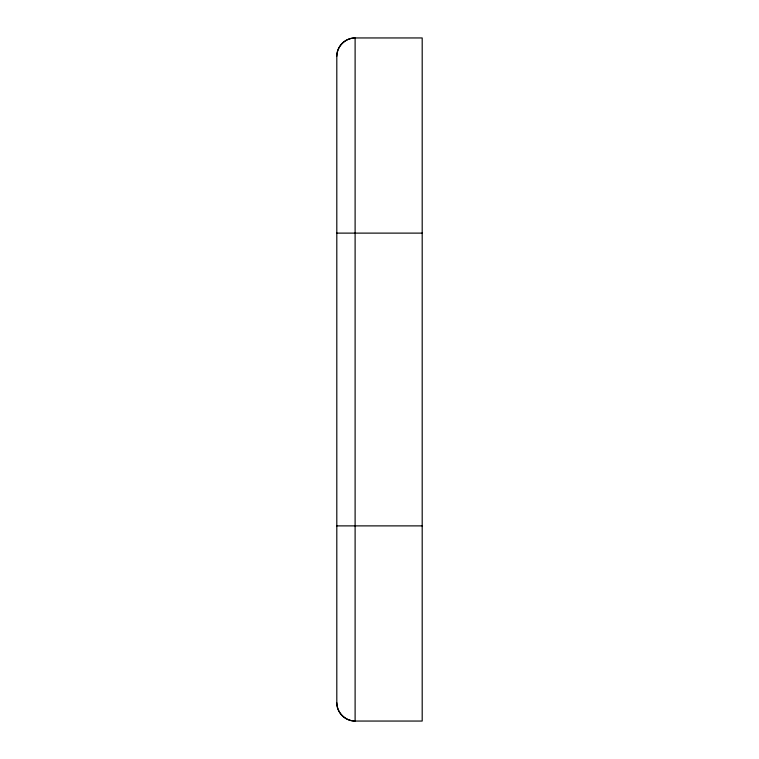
<?xml version="1.0" encoding="UTF-8"?>
<svg xmlns="http://www.w3.org/2000/svg" width="759" height="759" viewBox="0 0 759 759"><rect width="100%" height="100%" fill="white"/><g stroke="black" fill="none" stroke-linecap="round" stroke-linejoin="round"><path stroke-width="1.14" d="M336.806 56.251C336.835 46.441 345.298 37.978 355.108 37.95L422.194 37.95L422.194 721.05L355.108 721.05C345.298 721.022 336.835 712.559 336.806 702.749L336.806 56.251A18.301 18.301 0 0 1 355.108 37.95L355.108 721.05A18.301 18.301 0 0 1 336.806 702.749M336.806 233.117L422.194 233.117M336.806 525.883L422.194 525.883"/></g></svg>
